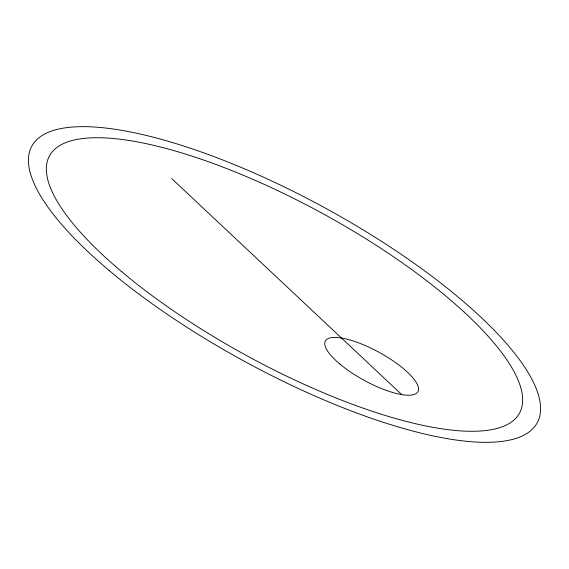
<?xml version="1.0" encoding="UTF-8"?>
<svg xmlns="http://www.w3.org/2000/svg" width="569" height="569" viewBox="0 0 569 569"><rect width="100%" height="100%" fill="white"/><g stroke="black" fill="none" stroke-linecap="round" stroke-linejoin="round"><path stroke-width="0.85" d="M171.746 178.609L401.742 394.609M109.099 270.46A288.078 86.623 28.7 0 0 533.786 427.668A288.078 86.623 28.7 0 0 210.615 155.373A288.078 86.623 28.7 0 0 109.099 270.46M121.375 271.441A267.914 80.563 28.7 0 0 516.339 417.646A267.914 80.563 28.7 0 0 215.786 164.413A267.914 80.563 28.7 0 0 121.375 271.441M340.034 364.188A52.746 15.861 28.7 0 0 417.44 392.361A52.746 15.861 28.7 0 0 357.439 342.438A52.746 15.861 28.7 0 0 340.034 364.188"/></g></svg>
